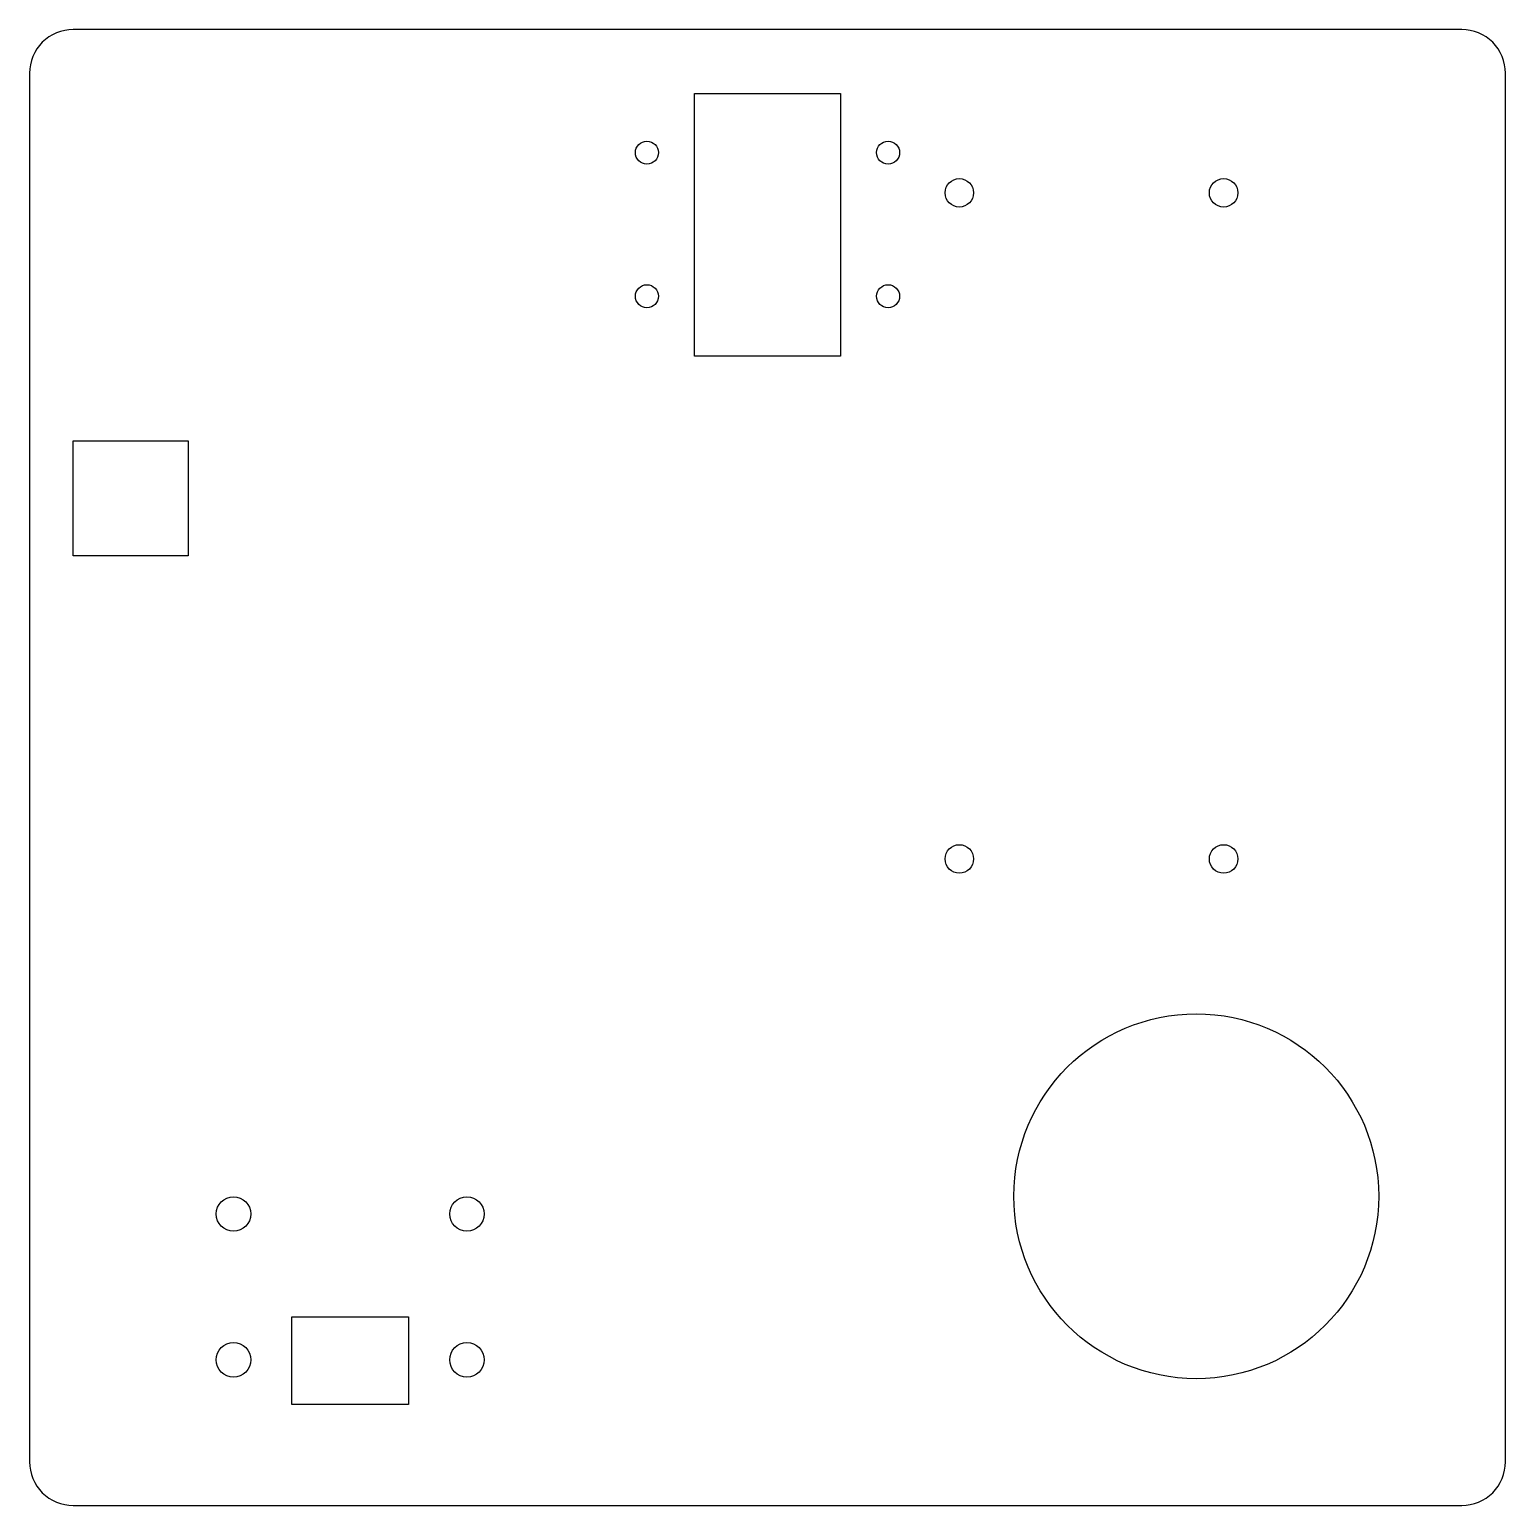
# Model space of a CAD drawing. Header units: millimetres. Extents: x -64 to 64, y -64 to 64.
import ezdxf

# ---------------------------------------------------------------- set-up
doc = ezdxf.new("R2010")
doc.units = ezdxf.units.MM

msp = doc.modelspace()

# ---------------------------------------------------------------- linework, layer by layer
at = {"layer": 'CUT'}
msp.add_lwpolyline([(-64.25, -60.44, 0.414214), (-60.44, -64.25), (60.44, -64.25, 0.414214), (64.25, -60.44), (64.25, 60.44, 0.414214), (60.44, 64.25), (-60.44, 64.25, 0.414214), (-64.25, 60.44)], format="xyb", close=True, dxfattribs=at)
for points in [[(-6.35, 35.81), (-6.35, 58.67), (6.35, 58.67), (6.35, 35.81)], [(-50.44, 28.44), (-50.44, 18.44), (-60.44, 18.44), (-60.44, 28.44)], [(-31.25, -47.83), (-31.25, -55.45), (-41.41, -55.45), (-41.41, -47.83)]]:
    msp.add_lwpolyline(points, close=True, dxfattribs=at)
for centre, radius in [((-10.5, 53.53), 1), ((10.5, 53.53), 1), ((16.7, 50.03), 1.24), ((39.71, 50.03), 1.24), ((-10.5, 41.03), 1), ((10.5, 41.03), 1), ((16.7, -7.96), 1.24), ((39.71, -7.96), 1.24), ((37.33, -37.33), 15.88), ((-46.49, -38.87), 1.5), ((-26.17, -38.87), 1.5), ((-46.49, -51.57), 1.5), ((-26.17, -51.57), 1.5)]:
    msp.add_circle(centre, radius, dxfattribs=at)

doc.saveas('drawing.dxf')
